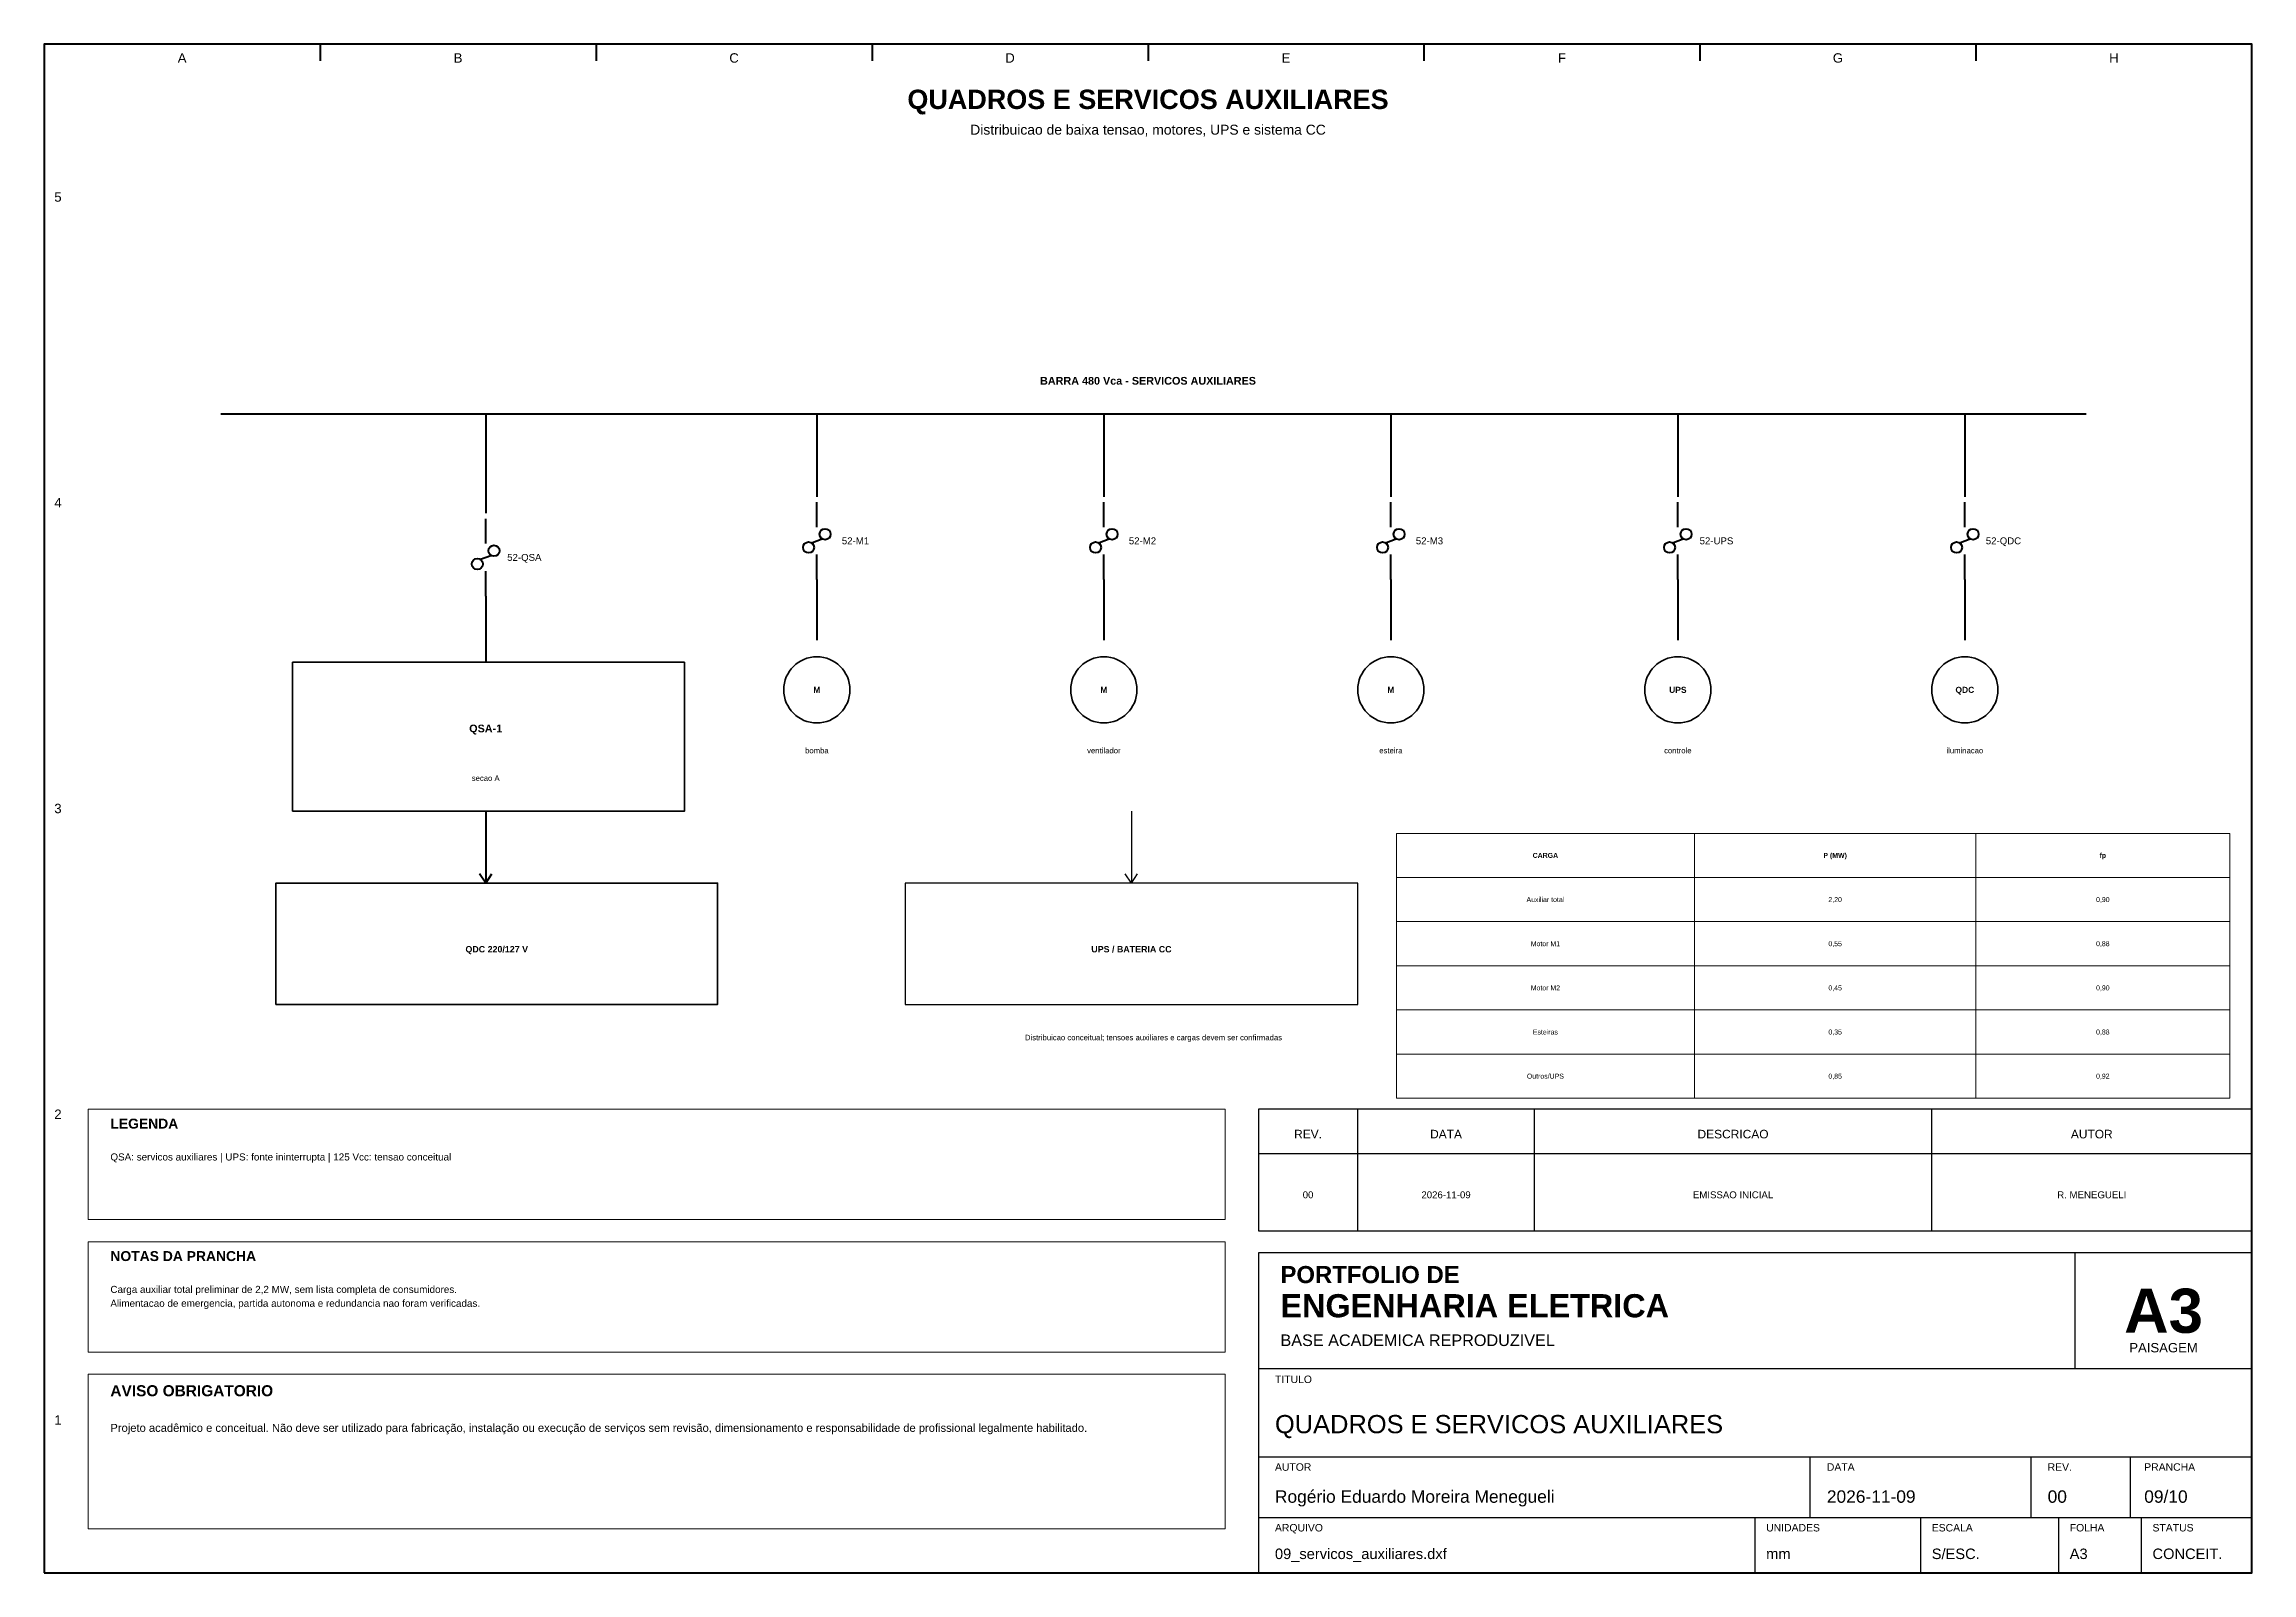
# Model space of a CAD drawing. Header units: millimetres. Extents: x 10 to 410, y 10 to 287.
import ezdxf
from ezdxf.enums import TextEntityAlignment as Align

# ---------------------------------------------------------------- set-up
doc = ezdxf.new("R2010")
doc.units = ezdxf.units.MM
for name, color, linetype, lineweight in [('00_MOLDURA', 7, 'CONTINUOUS', 50), ('01_CARIMBO', 7, 'CONTINUOUS', 25), ('02_TEXTO', 7, 'CONTINUOUS', 18), ('04_EQUIPAMENTOS', 250, 'CONTINUOUS', 35), ('05_POTENCIA', 1, 'CONTINUOUS', 50), ('06_COMANDO', 94, 'CONTINUOUS', 25), ('12_LEGENDA', 7, 'CONTINUOUS', 18), ('13_NOTAS', 7, 'CONTINUOUS', 18)]:
    doc.layers.add(name, color=color, linetype=linetype, lineweight=lineweight)
doc.styles.add('PORTFOLIO_TEXTO', font='arial.ttf')
doc.styles.add('PORTFOLIO_TITULO', font='arialbd.ttf', dxfattribs={"width": 0.92})

# ---------------------------------------------------------------- blocks, each defined once
blk = doc.blocks.new('CARIMBO_A3')
at = {"layer": '01_CARIMBO'}
for p, q in [((148, 37), (148, 58)), ((0, 37), (180, 37)), ((0, 21), (180, 21)), ((100, 10), (100, 21)), ((140, 10), (140, 21)), ((158, 10), (158, 21)), ((0, 10), (180, 10)), ((90, 0), (90, 10)), ((120, 0), (120, 10)), ((145, 0), (145, 10)), ((160, 0), (160, 10))]:
    blk.add_line(p, q, dxfattribs=at)
blk.add_lwpolyline([(0, 0), (180, 0), (180, 58), (0, 58)], close=True, dxfattribs=at)
at = {"layer": '01_CARIMBO', "style": 'PORTFOLIO_TEXTO'}
for s, p in [('TITULO', (3, 34.4)), ('AUTOR', (3, 18.5)), ('DATA', (103, 18.5)), ('REV.', (143, 18.5)), ('PRANCHA', (160.5, 18.5)), ('ARQUIVO', (3, 7.5)), ('UNIDADES', (92, 7.5)), ('ESCALA', (122, 7.5)), ('FOLHA', (147, 7.5)), ('STATUS', (162, 7.5))]:
    blk.add_text(s, height=1.35, dxfattribs=at).set_placement(p)
at = {"layer": '02_TEXTO'}
for s, height, style, p in [('PORTFOLIO DE', 3.1, 'PORTFOLIO_TITULO', (4, 52.5)), ('ENGENHARIA ELETRICA', 4.2, 'PORTFOLIO_TITULO', (4, 46.3)), ('BASE ACADEMICA REPRODUZIVEL', 2.1, 'PORTFOLIO_TEXTO', (4, 41.1))]:
    blk.add_text(s, height=height, dxfattribs=dict(at, style=style)).set_placement(p)
for s, height, style, p in [('A3', 8, 'PORTFOLIO_TITULO', (164, 47.5)), ('PAISAGEM', 1.7, 'PORTFOLIO_TEXTO', (164, 40.8))]:
    blk.add_text(s, height=height, dxfattribs=dict(at, style=style)).set_placement(p, align=Align.MIDDLE_CENTER)
at = {"layer": '02_TEXTO', "style": 'PORTFOLIO_TEXTO'}
for tag, p, height in [('TITULO', (3, 25.3), 3.3), ('AUTOR', (3, 12.7), 2.25), ('DATA', (103, 12.7), 2.25), ('REVISAO', (143, 12.7), 2.25), ('PRANCHA', (160.5, 12.7), 2.25), ('ARQUIVO', (3, 2.5), 1.9), ('UNIDADES', (92, 2.5), 1.9), ('ESCALA', (122, 2.5), 1.9), ('FOLHA', (147, 2.5), 1.9), ('STATUS', (162, 2.5), 1.9)]:
    blk.add_attdef(tag, p, '', height=height, dxfattribs=at)

msp = doc.modelspace()

# ---------------------------------------------------------------- linework, layer by layer
at = {"layer": '00_MOLDURA'}
for p, q in [((60, 287), (60, 284)), ((110, 287), (110, 284)), ((160, 287), (160, 284)), ((210, 287), (210, 284)), ((260, 287), (260, 284)), ((310, 287), (310, 284)), ((360, 287), (360, 284))]:
    msp.add_line(p, q, dxfattribs=at)
msp.add_lwpolyline([(10, 10), (410, 10), (410, 287), (10, 287)], close=True, dxfattribs=at)
at = {"layer": '01_CARIMBO'}
for p, q in [((248, 72), (248, 94)), ((280, 72), (280, 94)), ((352, 72), (352, 94)), ((230, 86), (410, 86))]:
    msp.add_line(p, q, dxfattribs=at)
msp.add_lwpolyline([(230, 72), (410, 72), (410, 94), (230, 94)], close=True, dxfattribs=at)
at = {"layer": '04_EQUIPAMENTOS'}
for points in [[(55, 148), (126, 148), (126, 175), (55, 175)], [(52, 113), (132, 113), (132, 135), (52, 135)]]:
    msp.add_lwpolyline(points, close=True, dxfattribs=at)
for centre in [(150, 170), (202, 170), (254, 170), (306, 170), (358, 170)]:
    msp.add_circle(centre, 6, dxfattribs=at)
at = {"layer": '05_POTENCIA', "lineweight": 70}
msp.add_line((42, 220), (380, 220), dxfattribs=at)
at = {"layer": '05_POTENCIA'}
for p, q in [((90, 220), (90, 202)), ((150, 220), (150, 205)), ((202, 220), (202, 205)), ((254, 220), (254, 205)), ((306, 220), (306, 205)), ((358, 220), (358, 205)), ((150, 199.5), (150, 204)), ((202, 199.5), (202, 204)), ((254, 199.5), (254, 204)), ((306, 199.5), (306, 204)), ((358, 199.5), (358, 204)), ((90, 196.5), (90, 201)), ((148.9, 196.6), (151.1, 197.4)), ((200.9, 196.6), (203.1, 197.4)), ((252.9, 196.6), (255.1, 197.4)), ((304.9, 196.6), (307.1, 197.4)), ((356.9, 196.6), (359.1, 197.4)), ((88.9, 193.6), (91.1, 194.4)), ((150, 190), (150, 194.5)), ((202, 190), (202, 194.5)), ((254, 190), (254, 194.5)), ((306, 190), (306, 194.5)), ((358, 190), (358, 194.5)), ((90, 187), (90, 191.5)), ((150, 190), (150, 179)), ((202, 190), (202, 179)), ((254, 190), (254, 179)), ((306, 190), (306, 179)), ((358, 190), (358, 179)), ((90, 187), (90, 175)), ((90, 148), (90, 135)), ((90, 135), (88.88, 136.66)), ((90, 135), (91.12, 136.66))]:
    msp.add_line(p, q, dxfattribs=at)
for centre in [(91.5, 195.2), (148.5, 195.8), (151.5, 198.2), (200.5, 195.8), (203.5, 198.2), (252.5, 195.8), (255.5, 198.2), (304.5, 195.8), (307.5, 198.2), (356.5, 195.8), (359.5, 198.2), (88.5, 192.8)]:
    msp.add_circle(centre, 1, dxfattribs=at)
at = {"layer": '06_COMANDO'}
for p, q in [((207, 148), (207, 135)), ((207, 135), (205.88, 136.66)), ((207, 135), (208.12, 136.66))]:
    msp.add_line(p, q, dxfattribs=at)
at = {"layer": '12_LEGENDA'}
for p, q in [((309, 144), (309, 96)), ((360, 144), (360, 96)), ((255, 136), (406, 136)), ((255, 128), (406, 128)), ((255, 120), (406, 120)), ((255, 112), (406, 112)), ((255, 104), (406, 104))]:
    msp.add_line(p, q, dxfattribs=at)
for points in [[(255, 96), (406, 96), (406, 144), (255, 144)], [(18, 74), (224, 74), (224, 94), (18, 94)]]:
    msp.add_lwpolyline(points, close=True, dxfattribs=at)
at = {"layer": '13_NOTAS'}
for points in [[(18, 50), (224, 50), (224, 70), (18, 70)], [(18, 18), (224, 18), (224, 46), (18, 46)]]:
    msp.add_lwpolyline(points, close=True, dxfattribs=at)
at = {"layer": 'UPS'}
msp.add_lwpolyline([(166, 113), (248, 113), (248, 135), (166, 135)], close=True, dxfattribs=at)

# ---------------------------------------------------------------- block references
at = {"layer": '01_CARIMBO'}
msp.add_blockref('CARIMBO_A3', (230, 10), dxfattribs=at).add_auto_attribs({'TITULO': 'QUADROS E SERVICOS AUXILIARES', 'AUTOR': 'Rogério Eduardo Moreira Menegueli', 'DATA': '2026-11-09', 'REVISAO': '00', 'PRANCHA': '09/10', 'ARQUIVO': '09_servicos_auxiliares.dxf', 'UNIDADES': 'mm', 'ESCALA': 'S/ESC.', 'FOLHA': 'A3', 'STATUS': 'CONCEIT.'})

# ---------------------------------------------------------------- texts
at = {"layer": '00_MOLDURA', "style": 'PORTFOLIO_TEXTO'}
for s, p in [('A', (35, 284.5)), ('B', (85, 284.5)), ('C', (135, 284.5)), ('D', (185, 284.5)), ('E', (235, 284.5)), ('F', (285, 284.5)), ('G', (335, 284.5)), ('H', (385, 284.5)), ('5', (12.5, 259.3)), ('4', (12.5, 203.9)), ('3', (12.5, 148.5)), ('2', (12.5, 93.1)), ('1', (12.5, 37.7))]:
    msp.add_text(s, height=1.7, dxfattribs=at).set_placement(p, align=Align.MIDDLE_CENTER)
at = {"layer": '01_CARIMBO', "style": 'PORTFOLIO_TEXTO'}
for s, p in [('REV.', (239, 89.5)), ('DATA', (264, 89.5)), ('DESCRICAO', (316, 89.5)), ('AUTOR', (381, 89.5))]:
    msp.add_text(s, height=1.55, dxfattribs=at).set_placement(p, align=Align.MIDDLE_CENTER)
at = {"layer": '02_TEXTO'}
for s, height, style, p in [('QUADROS E SERVICOS AUXILIARES', 3.5, 'PORTFOLIO_TITULO', (210, 277)), ('Distribuicao de baixa tensao, motores, UPS e sistema CC', 1.8, 'PORTFOLIO_TEXTO', (210, 271.5)), ('52-M1', 1.25, 'PORTFOLIO_TEXTO', (157, 197)), ('52-M2', 1.25, 'PORTFOLIO_TEXTO', (209, 197)), ('52-M3', 1.25, 'PORTFOLIO_TEXTO', (261, 197)), ('52-UPS', 1.25, 'PORTFOLIO_TEXTO', (313, 197)), ('52-QDC', 1.25, 'PORTFOLIO_TEXTO', (365, 197)), ('52-QSA', 1.25, 'PORTFOLIO_TEXTO', (97, 194)), ('bomba', 1, 'PORTFOLIO_TEXTO', (150, 159)), ('ventilador', 1, 'PORTFOLIO_TEXTO', (202, 159)), ('esteira', 1, 'PORTFOLIO_TEXTO', (254, 159)), ('controle', 1, 'PORTFOLIO_TEXTO', (306, 159)), ('iluminacao', 1, 'PORTFOLIO_TEXTO', (358, 159)), ('secao A', 1, 'PORTFOLIO_TEXTO', (90, 154)), ('00', 1.25, 'PORTFOLIO_TEXTO', (239, 78.5)), ('2026-11-09', 1.25, 'PORTFOLIO_TEXTO', (264, 78.5)), ('EMISSAO INICIAL', 1.25, 'PORTFOLIO_TEXTO', (316, 78.5)), ('R. MENEGUELI', 1.25, 'PORTFOLIO_TEXTO', (381, 78.5))]:
    msp.add_text(s, height=height, dxfattribs=dict(at, style=style)).set_placement(p, align=Align.MIDDLE_CENTER)
at = {"layer": '04_EQUIPAMENTOS', "style": 'PORTFOLIO_TITULO'}
for s, height, p in [('M', 1.1, (150, 170)), ('M', 1.1, (202, 170)), ('M', 1.1, (254, 170)), ('UPS', 1.1, (306, 170)), ('QDC', 1.1, (358, 170)), ('QSA-1', 1.4, (90, 163)), ('QDC 220/127 V', 1.15, (92, 123)), ('UPS / BATERIA CC', 1.15, (207, 123))]:
    msp.add_text(s, height=height, dxfattribs=at).set_placement(p, align=Align.MIDDLE_CENTER)
at = {"layer": '05_POTENCIA', "style": 'PORTFOLIO_TITULO'}
msp.add_text('BARRA 480 Vca - SERVICOS AUXILIARES', height=1.4, dxfattribs=at).set_placement((210, 226), align=Align.MIDDLE_CENTER)
at = {"layer": '12_LEGENDA'}
for s, style, p in [('CARGA', 'PORTFOLIO_TITULO', (282, 140)), ('P (MW)', 'PORTFOLIO_TITULO', (334.5, 140)), ('fp', 'PORTFOLIO_TITULO', (383, 140)), ('Auxiliar total', 'PORTFOLIO_TEXTO', (282, 132)), ('2,20', 'PORTFOLIO_TEXTO', (334.5, 132)), ('0,90', 'PORTFOLIO_TEXTO', (383, 132)), ('Motor M1', 'PORTFOLIO_TEXTO', (282, 124)), ('0,55', 'PORTFOLIO_TEXTO', (334.5, 124)), ('0,88', 'PORTFOLIO_TEXTO', (383, 124)), ('Motor M2', 'PORTFOLIO_TEXTO', (282, 116)), ('0,45', 'PORTFOLIO_TEXTO', (334.5, 116)), ('0,90', 'PORTFOLIO_TEXTO', (383, 116)), ('Esteiras', 'PORTFOLIO_TEXTO', (282, 108)), ('0,35', 'PORTFOLIO_TEXTO', (334.5, 108)), ('0,88', 'PORTFOLIO_TEXTO', (383, 108)), ('Outros/UPS', 'PORTFOLIO_TEXTO', (282, 100)), ('0,85', 'PORTFOLIO_TEXTO', (334.5, 100)), ('0,92', 'PORTFOLIO_TEXTO', (383, 100))]:
    msp.add_text(s, height=0.9, dxfattribs=dict(at, style=style)).set_placement(p, align=Align.MIDDLE_CENTER)
at = {"layer": '12_LEGENDA', "style": 'PORTFOLIO_TITULO'}
msp.add_text('LEGENDA', height=1.8, dxfattribs=at).set_placement((22, 90.5))
at = {"layer": '12_LEGENDA', "insert": (22, 86), "char_height": 1.28, "width": 198, "attachment_point": 1, "line_spacing_factor": 1.18, "style": 'PORTFOLIO_TEXTO'}
msp.add_mtext('QSA: servicos auxiliares | UPS: fonte ininterrupta | 125 Vcc: tensao conceitual', dxfattribs=at)
at = {"layer": '13_NOTAS', "style": 'PORTFOLIO_TEXTO'}
msp.add_text('Distribuicao conceitual; tensoes auxiliares e cargas devem ser confirmadas', height=1, dxfattribs=at).set_placement((211, 107), align=Align.MIDDLE_CENTER)
at = {"layer": '13_NOTAS', "style": 'PORTFOLIO_TITULO'}
for s, height, p in [('NOTAS DA PRANCHA', 1.8, (22, 66.5)), ('AVISO OBRIGATORIO', 2, (22, 42))]:
    msp.add_text(s, height=height, dxfattribs=at).set_placement(p)
at = {"layer": '13_NOTAS', "width": 198, "attachment_point": 1, "line_spacing_factor": 1.18, "style": 'PORTFOLIO_TEXTO'}
for s, insert, char_height in [('Carga auxiliar total preliminar de 2,2 MW, sem lista completa de consumidores.\\PAlimentacao de emergencia, partida autonoma e redundancia nao foram verificadas.', (22, 62), 1.28), ('Projeto acadêmico e conceitual. Não deve ser utilizado para fabricação, instalação ou execução de serviços sem revisão, dimensionamento e responsabilidade de profissional legalmente habilitado.', (22, 37), 1.45)]:
    msp.add_mtext(s, dxfattribs=dict(at, insert=insert, char_height=char_height))

doc.saveas('drawing.dxf')
